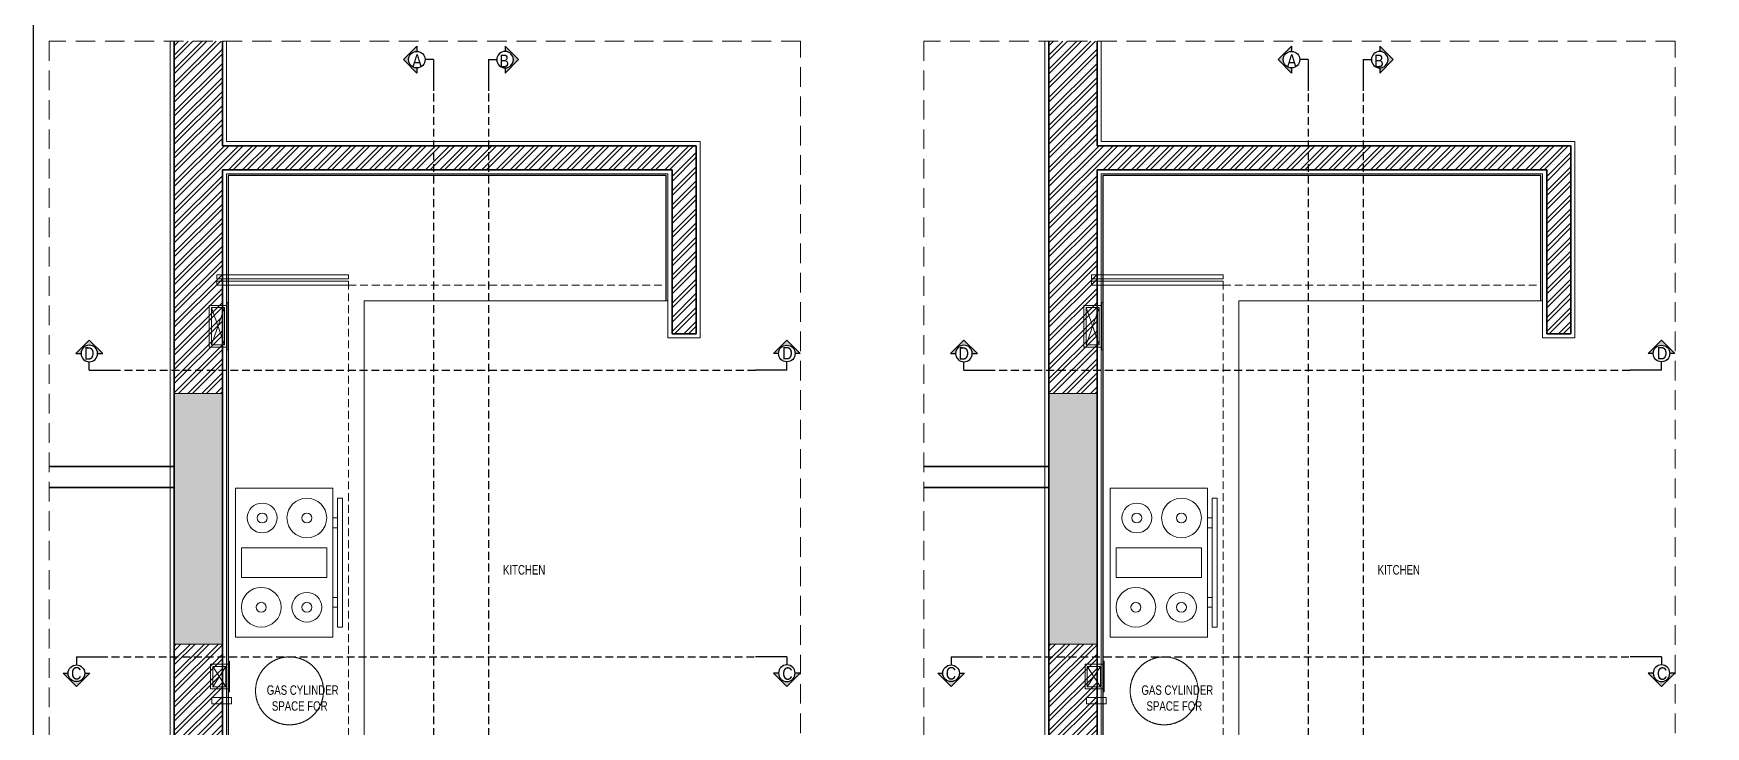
# Model space of a CAD drawing. Header units: inches. Extents: x 853900 to 962947, y 469960 to 560972.
# Drawn here: x 906927 to 914928, y 475284 to 478602 of the extents above; entities that cross this region are included whole.
import ezdxf
from ezdxf.enums import TextEntityAlignment as Align

# ---------------------------------------------------------------- set-up
doc = ezdxf.new("R2010")
doc.units = ezdxf.units.IN
doc.header["$LTSCALE"] = 750
for name, pattern in [('CENTER', [2, 1.25, -0.25, 0.25, -0.25]), ('DASHED2', [0.375, 0.25, -0.125]), ('HIDDEN', [0.375, 0.25, -0.125])]:
    doc.linetypes.add(name, pattern=pattern)
doc.layers.get('Defpoints').update_dxf_attribs({"color": 8})
for name, color, linetype, lineweight in [('a-Hatch-Wall-HM', 253, 'Continuous', 9), ('a-Int-Furniture-HM', 8, 'Continuous', 9), ('COLUMN', 8, 'Continuous', 13), ('E-ELECT. SB', 8, 'Continuous', 5), ('ELE-01-MSA', 8, 'Continuous', 30), ('g-cen-sym', 8, 'Continuous', 25), ('g-dot', 8, 'HIDDEN', 9), ('g-ele02', 8, 'Continuous', 9), ('g-text', 8, 'Continuous', 9), ('PLASTER', 8, 'Continuous', 9), ('SECTION LINE', 8, 'CENTER', 9), ('SHEET', 8, 'Continuous', 13), ('WALL-MSA', 8, 'Continuous', 30)]:
    doc.layers.add(name, color=color, linetype=linetype, lineweight=lineweight)
doc.layers.add('R.C.C HATCH-MSA', color=253, linetype='Continuous')
doc.layers.add('TILE SECTION', color=8, linetype='Continuous')
doc.styles.add('arial unicode', font='swisscl.ttf', dxfattribs={"height": 45})
doc.styles.add('SWINS', font='swissc.ttf')

# ---------------------------------------------------------------- blocks, each defined once
blk = doc.blocks.new('sec')
at = {"layer": 'g-cen-sym'}
h = blk.add_hatch(color=256, dxfattribs=at)
h.paths.add_polyline_path([(0, 538), (-108, 430), (-108, 399, -0.206231), (0, 446, -0.414214), (149, 297), (240, 297)])
h.paths.add_polyline_path([(-108, 399), (-108, 430), (-138, 399), (-138, 352, -0.095653)])
h.paths.add_polyline_path([(-138, 399), (-168, 369), (-168, 297), (-149, 297, -0.094234), (-138, 352)])
h.paths.add_polyline_path([(-168, 369), (-205, 333), (-205, 297), (-168, 297)])
h.paths.add_polyline_path([(-205, 333), (-240, 297), (-205, 297)])
for q in [(-562, 0), (0, 149)]:
    blk.add_line((0, 0), q, dxfattribs=at)
blk.add_lwpolyline([(-149, 297), (-240, 297), (0, 538), (240, 297), (149, 297)], dxfattribs=at)
blk.add_circle((0, 297), 149, dxfattribs=at)
blk = doc.blocks.new('A$C981036a7')
at = {"layer": 'E-ELECT. SB', "ltscale": 750}
for p, q in [((85, 132.1), (0, 132.1)), ((0, 132.1), (0, 13.3)), ((10.7, 24), (73.7, 121.4)), ((10.7, 121.4), (73.7, 24)), ((91, 145.4), (85, 145.4)), ((85, 145.4), (85, 132.1)), ((85, 13.3), (85, 132.1)), ((91, 0), (91, 145.4)), ((0, 13.3), (85, 13.3)), ((85, 13.3), (85, 0)), ((85, 0), (91, 0))]:
    blk.add_line(p, q, dxfattribs=at)
blk.add_lwpolyline([(73.7, 24), (73.7, 121.4), (10.7, 121.4), (10.7, 24)], close=True, dxfattribs=at)
blk = doc.blocks.new('A$C355B709C')
at = {"layer": 'E-ELECT. SB', "ltscale": 750}
for p, q in [((100, 91), (-100, 91)), ((-100, 91), (-100, 6)), ((-89.3, 80.3), (89.3, 17.3)), ((89.3, 80.3), (-89.3, 17.3)), ((100, 6), (100, 91)), ((-100, 6), (-113.3, 6)), ((-113.3, 6), (-113.3, 0)), ((-113.3, 0), (113.3, 0)), ((-100, 6), (100, 6)), ((113.3, 6), (100, 6)), ((113.3, 0), (113.3, 6))]:
    blk.add_line(p, q, dxfattribs=at)
blk.add_lwpolyline([(-89.3, 17.3), (89.3, 17.3), (89.3, 80.3), (-89.3, 80.3)], close=True, dxfattribs=at)
blk = doc.blocks.new('STOVE')
at = {"layer": 'a-Int-Furniture-HM'}
for p, q in [((0, 750), (0, 0)), ((0, 750), (490, 750)), ((0, 750), (0, 0)), ((0, 750), (490, 750)), ((490, 0), (490, 750)), ((490, 0), (490, 750)), ((490, 600), (515, 600)), ((490, 600), (515, 600)), ((515, 550), (490, 550)), ((515, 550), (490, 550)), ((515, 200), (490, 200)), ((515, 200), (490, 200)), ((490, 150), (515, 150)), ((490, 150), (515, 150)), ((0, 0), (490, 0)), ((0, 0), (490, 0))]:
    blk.add_line(p, q, dxfattribs=at)
at = {"layer": 'a-Int-Furniture-HM', "elevation": 0}
for points in [[(540, 700), (515, 700), (515, 50), (540, 50)], [(540, 700), (515, 700), (515, 50), (540, 50)], [(460, 450), (30, 450), (30, 300), (460, 300)], [(460, 450), (30, 450), (30, 300), (460, 300)]]:
    blk.add_lwpolyline(points, close=True, dxfattribs=at)
at = {"layer": 'a-Int-Furniture-HM'}
for centre, radius in [((130, 600), 100), ((130, 600), 100), ((359.8, 600), 75), ((359.8, 600), 75), ((130, 600), 25), ((130, 600), 25), ((359.8, 600), 25), ((359.8, 600), 25), ((134.8, 150), 75), ((134.8, 150), 75), ((134.8, 150), 25), ((134.8, 150), 25), ((359.8, 150), 100), ((359.8, 150), 100), ((359.8, 150), 25), ((359.8, 150), 25)]:
    blk.add_circle(centre, radius, dxfattribs=at)

msp = doc.modelspace()

# ---------------------------------------------------------------- hatches: boundary and pattern name
at = {"layer": 'a-Hatch-Wall-HM'}
h = msp.add_hatch(dxfattribs=at)
h.set_pattern_fill('ANSI32', color=256, scale=5)
h.set_pattern_definition([(45, (-229470.44, -85139.56), (-33.6759605, 33.6759605), []), (45, (-229447.99, -85139.56), (-33.6759605, 33.6759605), [])])
h.paths.add_polyline_path([(907601.37, 472846.9), (907831.37, 472846.9), (907831.37, 472237.3), (907601.37, 472237.3)])
h.paths.add_polyline_path([(907831.37, 476878.76), (907601.37, 476878.76), (907601.37, 478564.4), (907831.37, 478564.4), (907831.37, 478064.4), (910098.17, 478064.4), (910098.17, 477164.4), (909983.17, 477164.4), (909983.17, 477949.4), (907831.37, 477949.4)])
h.paths.add_polyline_path([(907601.37, 475678.76), (907831.37, 475678.76), (907831.37, 474046.9), (907601.37, 474046.9)])
h = msp.add_hatch(dxfattribs=at)
h.set_pattern_fill('ANSI32', color=256, scale=5)
h.set_pattern_definition([(45, (-225285.43, -85139.56), (-33.6759605, 33.6759605), []), (45, (-225262.98, -85139.56), (-33.6759605, 33.6759605), [])])
h.paths.add_polyline_path([(911786.38, 472846.9), (912016.38, 472846.9), (912016.38, 472237.3), (911786.38, 472237.3)])
h.paths.add_polyline_path([(912016.38, 476878.76), (911786.38, 476878.76), (911786.38, 478564.4), (912016.38, 478564.4), (912016.38, 478064.4), (914283.18, 478064.4), (914283.18, 477164.4), (914168.18, 477164.4), (914168.18, 477949.4), (912016.38, 477949.4)])
h.paths.add_polyline_path([(911786.38, 475678.76), (912016.38, 475678.76), (912016.38, 474046.9), (911786.38, 474046.9)])
at = {"layer": 'R.C.C HATCH-MSA'}
h = msp.add_hatch(color=256, dxfattribs=at)
h.dxf.hatch_style = 1
h.paths.add_polyline_path([(907601.37, 475678.76), (907831.37, 475678.76), (907831.37, 476878.76), (907601.37, 476878.76)])
h.paths.add_polyline_path([(907601.37, 472846.9), (907831.37, 472846.9), (907831.37, 474046.9), (907601.37, 474046.9)])
h = msp.add_hatch(color=256, dxfattribs=at)
h.dxf.hatch_style = 1
h.paths.add_polyline_path([(911786.38, 475678.76), (912016.38, 475678.76), (912016.38, 476878.76), (911786.38, 476878.76)])
h.paths.add_polyline_path([(911786.38, 472846.9), (912016.38, 472846.9), (912016.38, 474046.9), (911786.38, 474046.9)])

# ---------------------------------------------------------------- linework, layer by layer
at = {"layer": 'COLUMN'}
for points in [[(907601.37, 475678.76), (907831.37, 475678.76), (907831.37, 476878.76), (907601.37, 476878.76)], [(911786.38, 475678.76), (912016.38, 475678.76), (912016.38, 476878.76), (911786.38, 476878.76)]]:
    msp.add_lwpolyline(points, close=True, dxfattribs=at)
at = {"layer": 'Defpoints', "color": 14}
msp.add_lwpolyline([(921427.38, 469960.41), (906927.38, 469960.41), (906927.38, 482672.28), (921427.38, 482672.28)], close=True, dxfattribs=at)
at = {"layer": 'ELE-01-MSA'}
for p, q in [((907601.37, 476528.3), (907002.38, 476528.3)), ((911786.38, 476528.3), (911187.39, 476528.3)), ((907601.37, 476428.3), (907002.38, 476428.3)), ((911786.38, 476428.3), (911187.39, 476428.3))]:
    msp.add_line(p, q, dxfattribs=at)
at = {"layer": 'g-cen-sym', "linetype": 'DASHED2', "ltscale": 0.2}
for p, q in [((908841.11, 478426.57, 0), (908841.11, 471950.61, 0)), ((909104.84, 478426.57, 0), (909104.84, 471950.61, 0)), ((913026.12, 478426.57, 0), (913026.12, 471950.61, 0)), ((913289.85, 478426.57, 0), (913289.85, 471950.61, 0)), ((907194.52, 476990.42), (910382.55, 476990.42)), ((911379.53, 476990.42), (914567.56, 476990.42)), ((907132.9, 475618.47), (910382.55, 475618.47)), ((911317.91, 475618.47), (914567.56, 475618.47))]:
    msp.add_line(p, q, dxfattribs=at)
at = {"layer": 'g-dot', "ltscale": 25}
for points in [[(907804.37, 477426.39), (907804.37, 477446.39), (908434.37, 477446.4), (908434.37, 477426.4)], [(907804.37, 477396.39), (907804.37, 477416.39), (908434.37, 477416.4), (908434.37, 477396.4)], [(911989.38, 477426.39), (911989.38, 477446.39), (912619.38, 477446.4), (912619.38, 477426.4)], [(911989.38, 477396.39), (911989.38, 477416.39), (912619.38, 477416.4), (912619.38, 477396.4)]]:
    msp.add_lwpolyline(points, close=True, dxfattribs=at)
at = {"layer": 'g-dot', "ltscale": 0.2}
for points in [[(908434.37, 474507.3), (908434.37, 477396.4), (909955.17, 477396.4)], [(912619.38, 474507.3), (912619.38, 477396.4), (914140.18, 477396.4)]]:
    msp.add_lwpolyline(points, dxfattribs=at)
at = {"layer": 'g-dot', "linetype": 'DASHED2', "ltscale": 0.5}
for points in [[(907859.44, 475392.3), (907781.44, 475392.3), (907781.4, 475422.3), (907859.44, 475422.3)], [(912044.45, 475392.3), (911966.45, 475392.3), (911966.41, 475422.3), (912044.45, 475422.3)]]:
    msp.add_lwpolyline(points, dxfattribs=at)
for points in [[(907874.44, 475422.3), (907874.44, 475392.3), (907859.44, 475392.3), (907859.44, 475422.3)], [(912059.45, 475422.3), (912059.45, 475392.3), (912044.45, 475392.3), (912044.45, 475422.3)]]:
    msp.add_lwpolyline(points, close=True, dxfattribs=at)
at = {"layer": 'g-dot', "ltscale": 150}
for centre in [(908152.62, 475454.8), (912337.63, 475454.8)]:
    msp.add_circle(centre, 162.5, dxfattribs=at)
at = {"layer": 'g-ele02'}
for points in [[(907859.37, 474507.3), (908509.37, 474507.3), (908509.37, 477321.4), (909963.17, 477321.4)], [(908509.37, 474507.3), (908509.37, 477321.4), (909955.17, 477321.4)], [(912044.38, 474507.3), (912694.38, 474507.3), (912694.38, 477321.4), (914148.18, 477321.4)], [(912694.38, 474507.3), (912694.38, 477321.4), (914140.18, 477321.4)]]:
    msp.add_lwpolyline(points, dxfattribs=at)
at = {"layer": 'PLASTER'}
for points in [[(907851.37, 478564.4), (907851.37, 478084.4), (910118.17, 478084.4), (910118.17, 477144.4), (909963.17, 477144.4), (909963.17, 477929.4), (907851.37, 477929.4), (907851.37, 472217.3), (907581.37, 472217.3), (907581.37, 478564.4)], [(912036.38, 478564.4), (912036.38, 478084.4), (914303.18, 478084.4), (914303.18, 477144.4), (914148.18, 477144.4), (914148.18, 477929.4), (912036.38, 477929.4), (912036.38, 472217.3), (911766.38, 472217.3), (911766.38, 478564.4)]]:
    msp.add_lwpolyline(points, dxfattribs=at)
at = {"layer": 'SHEET', "linetype": 'HIDDEN', "ltscale": 0.5}
for points in [[(907002.38, 471737.3), (910598.17, 471737.3), (910598.17, 478564.4), (907002.38, 478564.4)], [(911187.39, 471737.3), (914783.18, 471737.3), (914783.18, 478564.4), (911187.39, 478564.4)]]:
    msp.add_lwpolyline(points, close=True, dxfattribs=at)
at = {"layer": 'TILE SECTION'}
for points in [[(909955.17, 477321.4), (909955.17, 477921.4), (907859.37, 477921.4), (907859.37, 474913.25)], [(914140.18, 477321.4), (914140.18, 477921.4), (912044.38, 477921.4), (912044.38, 474913.25)]]:
    msp.add_lwpolyline(points, dxfattribs=at)
at = {"layer": 'WALL-MSA'}
for p, q in [((907601.37, 472237.3), (907601.37, 478564.4)), ((907831.37, 478064.4), (907831.37, 478564.4)), ((911786.38, 472237.3), (911786.38, 478564.4)), ((912016.38, 478064.4), (912016.38, 478564.4)), ((907831.37, 478064.4), (910098.17, 478064.4)), ((910098.17, 477164.4), (910098.17, 478064.4)), ((912016.38, 478064.4), (914283.18, 478064.4)), ((914283.18, 477164.4), (914283.18, 478064.4)), ((907831.37, 472237.3), (907831.37, 477949.4)), ((907831.37, 477949.4), (909983.17, 477949.4)), ((909983.17, 477164.4), (909983.17, 477949.4)), ((912016.38, 472237.3), (912016.38, 477949.4)), ((912016.38, 477949.4), (914168.18, 477949.4)), ((914168.18, 477164.4), (914168.18, 477949.4)), ((909983.17, 477164.4), (910098.17, 477164.4)), ((914168.18, 477164.4), (914283.18, 477164.4))]:
    msp.add_line(p, q, dxfattribs=at)

# ---------------------------------------------------------------- block references
at = {"layer": 'a-Int-Furniture-HM', "xscale": -0.9500000001935549, "yscale": 0.9500000001935549, "zscale": 0.9500000001935549, "rotation": 180}
for p in [(907893.77, 476424.93), (912078.78, 476424.93)]:
    msp.add_blockref('STOVE', p, dxfattribs=at)
at = {"layer": 'E-ELECT. SB', "rotation": 90.00000000000001}
for p in [(907859.37, 477200.06), (912044.38, 477200.06)]:
    msp.add_blockref('A$C355B709C', p, dxfattribs=at)
at = {"layer": 'E-ELECT. SB', "xscale": -1, "rotation": 180}
for p in [(907774.37, 475596.17), (911959.38, 475596.17)]:
    msp.add_blockref('A$C981036a7', p, dxfattribs=at)
at = {"layer": 'SECTION LINE', "linetype": 'DASHED2', "ltscale": 200}
for p, xscale, yscale, zscale, rotation in [((908841.08, 478476.34, 0), 0.2666666667908432, 0.2666666667908432, 0.2666666667908432, 90.00000000000001), ((909104.86, 478476.34, 0), -0.2666666667908429, 0.2666666667908429, 0.2666666667908429, 270), ((913026.09, 478476.34, 0), 0.2666666667908432, 0.2666666667908432, 0.2666666667908432, 90.00000000000001), ((913289.87, 478476.34, 0), -0.2666666667908429, 0.2666666667908429, 0.2666666667908429, 270), ((907133.13, 475618.44), 0.2666666667908429, 0.2666666667908429, 0.2666666667908429, 180), ((910532.32, 475618.44), -0.2666666667908429, 0.2666666667908429, 0.2666666667908429, 180), ((911318.14, 475618.44), 0.2666666667908429, 0.2666666667908429, 0.2666666667908429, 180), ((914717.33, 475618.44), -0.2666666667908429, 0.2666666667908429, 0.2666666667908429, 180)]:
    msp.add_blockref('sec', p, dxfattribs=dict(at, xscale=xscale, yscale=yscale, zscale=zscale, rotation=rotation))
at = {"layer": 'SECTION LINE', "linetype": 'DASHED2', "ltscale": 200, "yscale": 0.2666666667908429, "zscale": 0.2666666667908429}
for p, xscale in [((907194.75, 476990.44), -0.2666666667908429), ((910532.32, 476990.44), 0.2666666667908429), ((911379.76, 476990.44), -0.2666666667908429), ((914717.33, 476990.44), 0.2666666667908429)]:
    msp.add_blockref('sec', p, dxfattribs=dict(at, xscale=xscale))

# ---------------------------------------------------------------- texts
at = {"layer": 'g-cen-sym', "linetype": 'DASHED2', "ltscale": 200, "style": 'SWINS'}
for s, p in [('A', (908763.08, 478471.17, 0)), ('B', (909180.12, 478470.22, 0)), ('A', (912948.09, 478471.17, 0)), ('B', (913365.13, 478470.22, 0)), ('D', (907194.06, 477070.07, 0)), ('D', (911379.07, 477070.07, 0)), ('C', (907132.43, 475538.82, 0)), ('C', (911317.44, 475538.82, 0))]:
    msp.add_text(s, height=60, dxfattribs=at).set_placement(p, align=Align.MIDDLE_CENTER)
at = {"layer": 'g-cen-sym', "linetype": 'DASHED2', "ltscale": 10, "style": 'SWINS'}
for s, p in [('D', (910535.23, 477071.16, 0)), ('D', (914720.24, 477071.16, 0)), ('C', (910535.23, 475537.72, 0)), ('C', (914720.24, 475537.72, 0))]:
    msp.add_text(s, height=60, dxfattribs=at).set_placement(p, align=Align.MIDDLE_CENTER)
at = {"layer": 'g-text', "style": 'arial unicode'}
for p in [(909174.1, 476011.7), (913359.12, 476011.7)]:
    msp.add_text('KITCHEN ', height=45, dxfattribs=at).set_placement(p)
for s, p in [('GAS CYLINDER', (908387.35, 475458.43, 0)), ('GAS CYLINDER', (912572.36, 475458.43, 0)), ('SPACE FOR', (908334.77, 475382.32, 0)), ('SPACE FOR', (912519.79, 475382.32, 0))]:
    msp.add_text(s, height=45, dxfattribs=at).set_placement(p, align=Align.MIDDLE_RIGHT)

doc.saveas('drawing.dxf')
